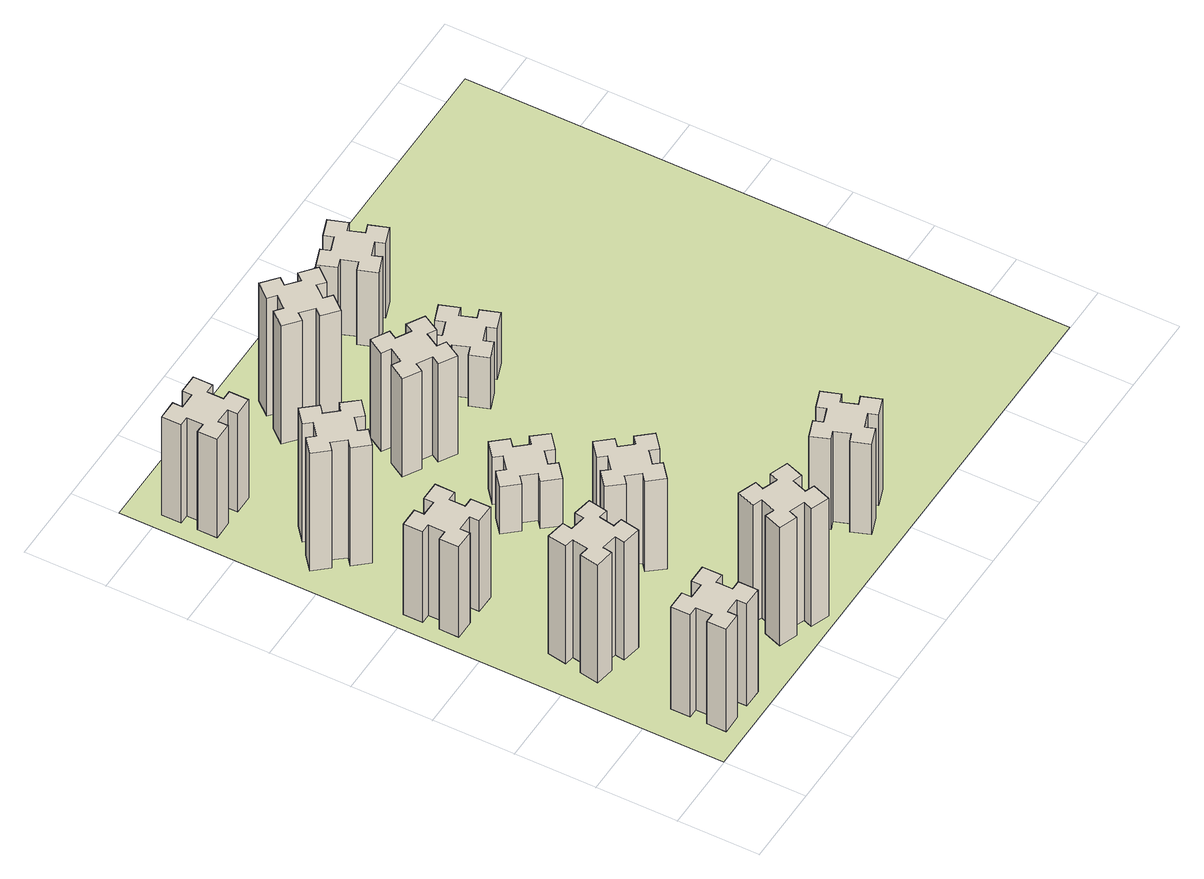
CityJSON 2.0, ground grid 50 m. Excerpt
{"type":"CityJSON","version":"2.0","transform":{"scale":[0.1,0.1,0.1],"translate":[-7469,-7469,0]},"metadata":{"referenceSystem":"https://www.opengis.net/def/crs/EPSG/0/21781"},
"CityObjects":{
"building1":{"type":"Building","attributes":{"class":"1000","function":"1000","usage":"1000","yearOfConstruction":2016,"roofType":"1000","measuredHeight":78,"storeysAboveGround":30,"storeysBelowGround":0},"geometry":[{"type":"Solid","lod":"1","boundaries":[[[[0,1,2,3,4,5,6,7,8,9,10,11,12,13,14,15,16,17,18,19]],[[17,16,20,21]],[[16,15,22,20]],[[15,14,23,22]],[[14,13,24,23]],[[13,12,25,24]],[[12,11,26,25]],[[11,10,27,26]],[[10,9,28,27]],[[9,8,29,28]],[[8,7,30,29]],[[7,6,31,30]],[[6,5,32,31]],[[5,4,33,32]],[[4,3,34,33]],[[3,2,35,34]],[[2,1,36,35]],[[1,0,37,36]],[[0,19,38,37]],[[19,18,39,38]],[[18,17,21,39]],[[24,25,26,27,28,29,30,31,32,33,34,35,36,37,38,39,21,20,22,23]]]]}]},
"building2":{"type":"Building","attributes":{"class":"1000","function":"1000","usage":"1000","yearOfConstruction":2016,"roofType":"1000","measuredHeight":90,"storeysAboveGround":30,"storeysBelowGround":0},"geometry":[{"type":"Solid","lod":"1","boundaries":[[[[40,41,42,43,44,45,46,47,48,49,50,51,52,53,54,55,56,57,58,59]],[[57,56,60,61]],[[56,55,62,60]],[[55,54,63,62]],[[54,53,64,63]],[[53,52,65,64]],[[52,51,66,65]],[[51,50,67,66]],[[50,49,68,67]],[[49,48,69,68]],[[48,47,70,69]],[[47,46,71,70]],[[46,45,72,71]],[[45,44,73,72]],[[44,43,74,73]],[[43,42,75,74]],[[42,41,76,75]],[[41,40,77,76]],[[40,59,78,77]],[[59,58,79,78]],[[58,57,61,79]],[[64,65,66,67,68,69,70,71,72,73,74,75,76,77,78,79,61,60,62,63]]]]}]},
"building3":{"type":"Building","attributes":{"class":"1000","function":"1000","usage":"1000","yearOfConstruction":2016,"roofType":"1000","measuredHeight":69,"storeysAboveGround":30,"storeysBelowGround":0},"geometry":[{"type":"Solid","lod":"1","boundaries":[[[[80,81,82,83,84,85,86,87,88,89,90,91,92,93,94,95,96,97,98,99]],[[97,96,100,101]],[[96,95,102,100]],[[95,94,103,102]],[[94,93,104,103]],[[93,92,105,104]],[[92,91,106,105]],[[91,90,107,106]],[[90,89,108,107]],[[89,88,109,108]],[[88,87,110,109]],[[87,86,111,110]],[[86,85,112,111]],[[85,84,113,112]],[[84,83,114,113]],[[83,82,115,114]],[[82,81,116,115]],[[81,80,117,116]],[[80,99,118,117]],[[99,98,119,118]],[[98,97,101,119]],[[104,105,106,107,108,109,110,111,112,113,114,115,116,117,118,119,101,100,102,103]]]]}]},
"building4":{"type":"Building","attributes":{"class":"1000","function":"1000","usage":"1000","yearOfConstruction":2016,"roofType":"1000","measuredHeight":90,"storeysAboveGround":30,"storeysBelowGround":0},"geometry":[{"type":"Solid","lod":"1","boundaries":[[[[120,121,122,123,124,125,126,127,128,129,130,131,132,133,134,135,136,137,138,139]],[[137,136,140,141]],[[136,135,142,140]],[[135,134,143,142]],[[134,133,144,143]],[[133,132,145,144]],[[132,131,146,145]],[[131,130,147,146]],[[130,129,148,147]],[[129,128,149,148]],[[128,127,150,149]],[[127,126,151,150]],[[126,125,152,151]],[[125,124,153,152]],[[124,123,154,153]],[[123,122,155,154]],[[122,121,156,155]],[[121,120,157,156]],[[120,139,158,157]],[[139,138,159,158]],[[138,137,141,159]],[[144,145,146,147,148,149,150,151,152,153,154,155,156,157,158,159,141,140,142,143]]]]}]},
"building5":{"type":"Building","attributes":{"class":"1000","function":"1000","usage":"1000","yearOfConstruction":2016,"roofType":"1000","measuredHeight":90,"storeysAboveGround":30,"storeysBelowGround":0},"geometry":[{"type":"Solid","lod":"1","boundaries":[[[[160,161,162,163,164,165,166,167,168,169,170,171,172,173,174,175,176,177,178,179]],[[177,176,180,181]],[[176,175,182,180]],[[175,174,183,182]],[[174,173,184,183]],[[173,172,185,184]],[[172,171,186,185]],[[171,170,187,186]],[[170,169,188,187]],[[169,168,189,188]],[[168,167,190,189]],[[167,166,191,190]],[[166,165,192,191]],[[165,164,193,192]],[[164,163,194,193]],[[163,162,195,194]],[[162,161,196,195]],[[161,160,197,196]],[[160,179,198,197]],[[179,178,199,198]],[[178,177,181,199]],[[184,185,186,187,188,189,190,191,192,193,194,195,196,197,198,199,181,180,182,183]]]]}]},
"building6":{"type":"Building","attributes":{"class":"1000","function":"1000","usage":"1000","yearOfConstruction":2016,"roofType":"1000","measuredHeight":75,"storeysAboveGround":30,"storeysBelowGround":0},"geometry":[{"type":"Solid","lod":"1","boundaries":[[[[200,201,202,203,204,205,206,207,208,209,210,211,212,213,214,215,216,217,218,219]],[[217,216,220,221]],[[216,215,222,220]],[[215,214,223,222]],[[214,213,224,223]],[[213,212,225,224]],[[212,211,226,225]],[[211,210,227,226]],[[210,209,228,227]],[[209,208,229,228]],[[208,207,230,229]],[[207,206,231,230]],[[206,205,232,231]],[[205,204,233,232]],[[204,203,234,233]],[[203,202,235,234]],[[202,201,236,235]],[[201,200,237,236]],[[200,219,238,237]],[[219,218,239,238]],[[218,217,221,239]],[[224,225,226,227,228,229,230,231,232,233,234,235,236,237,238,239,221,220,222,223]]]]}]},
"building7":{"type":"Building","attributes":{"class":"1000","function":"1000","usage":"1000","yearOfConstruction":2016,"roofType":"1000","measuredHeight":69,"storeysAboveGround":30,"storeysBelowGround":0},"geometry":[{"type":"Solid","lod":"1","boundaries":[[[[240,241,242,243,244,245,246,247,248,249,250,251,252,253,254,255,256,257,258,259]],[[257,256,260,261]],[[256,255,262,260]],[[255,254,263,262]],[[254,253,264,263]],[[253,252,265,264]],[[252,251,266,265]],[[251,250,267,266]],[[250,249,268,267]],[[249,248,269,268]],[[248,247,270,269]],[[247,246,271,270]],[[246,245,272,271]],[[245,244,273,272]],[[244,243,274,273]],[[243,242,275,274]],[[242,241,276,275]],[[241,240,277,276]],[[240,259,278,277]],[[259,258,279,278]],[[258,257,261,279]],[[264,265,266,267,268,269,270,271,272,273,274,275,276,277,278,279,261,260,262,263]]]]}]},
"building8":{"type":"Building","attributes":{"class":"1000","function":"1000","usage":"1000","yearOfConstruction":2016,"roofType":"1000","measuredHeight":36,"storeysAboveGround":30,"storeysBelowGround":0},"geometry":[{"type":"Solid","lod":"1","boundaries":[[[[280,281,282,283,284,285,286,287,288,289,290,291,292,293,294,295,296,297,298,299]],[[297,296,300,301]],[[296,295,302,300]],[[295,294,303,302]],[[294,293,304,303]],[[293,292,305,304]],[[292,291,306,305]],[[291,290,307,306]],[[290,289,308,307]],[[289,288,309,308]],[[288,287,310,309]],[[287,286,311,310]],[[286,285,312,311]],[[285,284,313,312]],[[284,283,314,313]],[[283,282,315,314]],[[282,281,316,315]],[[281,280,317,316]],[[280,299,318,317]],[[299,298,319,318]],[[298,297,301,319]],[[304,305,306,307,308,309,310,311,312,313,314,315,316,317,318,319,301,300,302,303]]]]}]},
"building9":{"type":"Building","attributes":{"class":"1000","function":"1000","usage":"1000","yearOfConstruction":2016,"roofType":"1000","measuredHeight":75,"storeysAboveGround":30,"storeysBelowGround":0},"geometry":[{"type":"Solid","lod":"1","boundaries":[[[[320,321,322,323,324,325,326,327,328,329,330,331,332,333,334,335,336,337,338,339]],[[337,336,340,341]],[[336,335,342,340]],[[335,334,343,342]],[[334,333,344,343]],[[333,332,345,344]],[[332,331,346,345]],[[331,330,347,346]],[[330,329,348,347]],[[329,328,349,348]],[[328,327,350,349]],[[327,326,351,350]],[[326,325,352,351]],[[325,324,353,352]],[[324,323,354,353]],[[323,322,355,354]],[[322,321,356,355]],[[321,320,357,356]],[[320,339,358,357]],[[339,338,359,358]],[[338,337,341,359]],[[344,345,346,347,348,349,350,351,352,353,354,355,356,357,358,359,341,340,342,343]]]]}]},
"building10":{"type":"Building","attributes":{"class":"1000","function":"1000","usage":"1000","yearOfConstruction":2016,"roofType":"1000","measuredHeight":69,"storeysAboveGround":30,"storeysBelowGround":0},"geometry":[{"type":"Solid","lod":"1","boundaries":[[[[360,361,362,363,364,365,366,367,368,369,370,371,372,373,374,375,376,377,378,379]],[[377,376,380,381]],[[376,375,382,380]],[[375,374,383,382]],[[374,373,384,383]],[[373,372,385,384]],[[372,371,386,385]],[[371,370,387,386]],[[370,369,388,387]],[[369,368,389,388]],[[368,367,390,389]],[[367,366,391,390]],[[366,365,392,391]],[[365,364,393,392]],[[364,363,394,393]],[[363,362,395,394]],[[362,361,396,395]],[[361,360,397,396]],[[360,379,398,397]],[[379,378,399,398]],[[378,377,381,399]],[[384,385,386,387,388,389,390,391,392,393,394,395,396,397,398,399,381,380,382,383]]]]}]},
"building11":{"type":"Building","attributes":{"class":"1000","function":"1000","usage":"1000","yearOfConstruction":2016,"roofType":"1000","measuredHeight":90,"storeysAboveGround":30,"storeysBelowGround":0},"geometry":[{"type":"Solid","lod":"1","boundaries":[[[[400,401,402,403,404,405,406,407,408,409,410,411,412,413,414,415,416,417,418,419]],[[417,416,420,421]],[[416,415,422,420]],[[415,414,423,422]],[[414,413,424,423]],[[413,412,425,424]],[[412,411,426,425]],[[411,410,427,426]],[[410,409,428,427]],[[409,408,429,428]],[[408,407,430,429]],[[407,406,431,430]],[[406,405,432,431]],[[405,404,433,432]],[[404,403,434,433]],[[403,402,435,434]],[[402,401,436,435]],[[401,400,437,436]],[[400,419,438,437]],[[419,418,439,438]],[[418,417,421,439]],[[424,425,426,427,428,429,430,431,432,433,434,435,436,437,438,439,421,420,422,423]]]]}]},
"building12":{"type":"Building","attributes":{"class":"1000","function":"1000","usage":"1000","yearOfConstruction":2016,"roofType":"1000","measuredHeight":39,"storeysAboveGround":30,"storeysBelowGround":0},"geometry":[{"type":"Solid","lod":"1","boundaries":[[[[440,441,442,443,444,445,446,447,448,449,450,451,452,453,454,455,456,457,458,459]],[[457,456,460,461]],[[456,455,462,460]],[[455,454,463,462]],[[454,453,464,463]],[[453,452,465,464]],[[452,451,466,465]],[[451,450,467,466]],[[450,449,468,467]],[[449,448,469,468]],[[448,447,470,469]],[[447,446,471,470]],[[446,445,472,471]],[[445,444,473,472]],[[444,443,474,473]],[[443,442,475,474]],[[442,441,476,475]],[[441,440,477,476]],[[440,459,478,477]],[[459,458,479,478]],[[458,457,461,479]],[[464,465,466,467,468,469,470,471,472,473,474,475,476,477,478,479,461,460,462,463]]]]}]},
"building13":{"type":"Building","attributes":{"class":"1000","function":"1000","usage":"1000","yearOfConstruction":2016,"roofType":"1000","measuredHeight":57,"storeysAboveGround":30,"storeysBelowGround":0},"geometry":[{"type":"Solid","lod":"1","boundaries":[[[[480,481,482,483,484,485,486,487,488,489,490,491,492,493,494,495,496,497,498,499]],[[497,496,500,501]],[[496,495,502,500]],[[495,494,503,502]],[[494,493,504,503]],[[493,492,505,504]],[[492,491,506,505]],[[491,490,507,506]],[[490,489,508,507]],[[489,488,509,508]],[[488,487,510,509]],[[487,486,511,510]],[[486,485,512,511]],[[485,484,513,512]],[[484,483,514,513]],[[483,482,515,514]],[[482,481,516,515]],[[481,480,517,516]],[[480,499,518,517]],[[499,498,519,518]],[[498,497,501,519]],[[504,505,506,507,508,509,510,511,512,513,514,515,516,517,518,519,501,500,502,503]]]]}]},
"landuse1":{"type":"LandUse","attributes":{"name":"plot1","function":"1010"},"geometry":[{"type":"MultiSurface","lod":"1","boundaries":[[[520,521,522,523]]]}]}
},
"vertices":[
[265,325,0],[265,225,0],[205,225,0],[205,105,0],[325,105,0],[325,165,0],[425,165,0],[425,105,0],[545,105,0],[545,225,0],[485,225,0],[485,325,0],[545,325,0],[545,445,0],[425,445,0],[425,385,0],[325,385,0],[325,445,0],[205,445,0],[205,325,0],[325,385,780],[325,445,780],[425,385,780],[425,445,780],[545,445,780],[545,325,780],[485,325,780],[485,225,780],[545,225,780],[545,105,780],[425,105,780],[425,165,780],[325,165,780],[325,105,780],[205,105,780],[205,225,780],[265,225,780],[265,325,780],[205,325,780],[205,445,780],
[475,947,0],[492,1045,0],[551,1035,0],[572,1153,0],[454,1174,0],[444,1115,0],[345,1132,0],[356,1191,0],[237,1212,0],[217,1094,0],[276,1084,0],[258,985,0],[199,996,0],[178,877,0],[297,857,0],[307,916,0],[405,898,0],[395,839,0],[513,818,0],[534,937,0],[405,898,900],[395,839,900],[307,916,900],[297,857,900],[178,877,900],[199,996,900],[258,985,900],[276,1084,900],[217,1094,900],[237,1212,900],[356,1191,900],[345,1132,900],[444,1115,900],[454,1174,900],[572,1153,900],[551,1035,900],[492,1045,900],[475,947,900],[534,937,900],[513,818,900],
[325,1965,0],[225,1965,0],[225,2025,0],[105,2025,0],[105,1905,0],[165,1905,0],[165,1805,0],[105,1805,0],[105,1685,0],[225,1685,0],[225,1745,0],[325,1745,0],[325,1685,0],[445,1685,0],[445,1805,0],[385,1805,0],[385,1905,0],[445,1905,0],[445,2025,0],[325,2025,0],[385,1905,690],[445,1905,690],[385,1805,690],[445,1805,690],[445,1685,690],[325,1685,690],[325,1745,690],[225,1745,690],[225,1685,690],[105,1685,690],[105,1805,690],[165,1805,690],[165,1905,690],[105,1905,690],[105,2025,690],[225,2025,690],[225,1965,690],[325,1965,690],[325,2025,690],[445,2025,690],
[492,2628,0],[427,2704,0],[473,2743,0],[396,2835,0],[304,2758,0],[343,2712,0],[266,2647,0],[228,2693,0],[136,2616,0],[213,2524,0],[259,2563,0],[323,2486,0],[277,2448,0],[354,2356,0],[446,2433,0],[408,2479,0],[484,2543,0],[523,2497,0],[615,2574,0],[538,2666,0],[484,2543,900],[523,2497,900],[408,2479,900],[446,2433,900],[354,2356,900],[277,2448,900],[323,2486,900],[259,2563,900],[213,2524,900],[136,2616,900],[228,2693,900],[266,2647,900],[343,2712,900],[304,2758,900],[396,2835,900],[473,2743,900],[427,2704,900],[492,2628,900],[538,2666,900],[615,2574,900],
[1029,360,0],[995,266,0],[939,287,0],[897,174,0],[1010,133,0],[1031,189,0],[1125,155,0],[1104,99,0],[1217,57,0],[1258,170,0],[1202,191,0],[1236,285,0],[1292,264,0],[1333,377,0],[1220,418,0],[1200,362,0],[1106,396,0],[1127,452,0],[1014,493,0],[973,380,0],[1106,396,900],[1127,452,900],[1200,362,900],[1220,418,900],[1333,377,900],[1292,264,900],[1236,285,900],[1202,191,900],[1258,170,900],[1217,57,900],[1104,99,900],[1125,155,900],[1031,189,900],[1010,133,900],[897,174,900],[939,287,900],[995,266,900],[1029,360,900],[973,380,900],[1014,493,900],
[225,3225,0],[325,3225,0],[325,3165,0],[445,3165,0],[445,3285,0],[385,3285,0],[385,3385,0],[445,3385,0],[445,3505,0],[325,3505,0],[325,3445,0],[225,3445,0],[225,3505,0],[105,3505,0],[105,3385,0],[165,3385,0],[165,3285,0],[105,3285,0],[105,3165,0],[225,3165,0],[165,3285,750],[105,3285,750],[165,3385,750],[105,3385,750],[105,3505,750],[225,3505,750],[225,3445,750],[325,3445,750],[325,3505,750],[445,3505,750],[445,3385,750],[385,3385,750],[385,3285,750],[445,3285,750],[445,3165,750],[325,3165,750],[325,3225,750],[225,3225,750],[225,3165,750],[105,3165,750],
[1083,1332,0],[1006,1267,0],[968,1313,0],[876,1236,0],[953,1144,0],[999,1183,0],[1063,1106,0],[1017,1068,0],[1094,976,0],[1186,1053,0],[1148,1099,0],[1224,1163,0],[1263,1117,0],[1355,1194,0],[1278,1286,0],[1232,1248,0],[1167,1324,0],[1213,1363,0],[1136,1455,0],[1044,1378,0],[1167,1324,690],[1213,1363,690],[1232,1248,690],[1278,1286,690],[1355,1194,690],[1263,1117,690],[1224,1163,690],[1148,1099,690],[1186,1053,690],[1094,976,690],[1017,1068,690],[1063,1106,690],[999,1183,690],[953,1144,690],[876,1236,690],[968,1313,690],[1006,1267,690],[1083,1332,690],[1044,1378,690],[1136,1455,690],
[1083,1972,0],[1006,1907,0],[968,1953,0],[876,1876,0],[953,1784,0],[999,1823,0],[1063,1746,0],[1017,1708,0],[1094,1616,0],[1186,1693,0],[1148,1739,0],[1224,1803,0],[1263,1757,0],[1355,1834,0],[1278,1926,0],[1232,1888,0],[1167,1964,0],[1213,2003,0],[1136,2095,0],[1044,2018,0],[1167,1964,360],[1213,2003,360],[1232,1888,360],[1278,1926,360],[1355,1834,360],[1263,1757,360],[1224,1803,360],[1148,1739,360],[1186,1693,360],[1094,1616,360],[1017,1708,360],[1063,1746,360],[999,1823,360],[953,1784,360],[876,1876,360],[968,1953,360],[1006,1907,360],[1083,1972,360],[1044,2018,360],[1136,2095,360],
[1314,2666,0],[1227,2716,0],[1257,2768,0],[1153,2828,0],[1093,2724,0],[1145,2694,0],[1095,2607,0],[1043,2637,0],[983,2533,0],[1087,2473,0],[1117,2525,0],[1204,2475,0],[1174,2423,0],[1278,2363,0],[1338,2467,0],[1286,2497,0],[1336,2584,0],[1388,2554,0],[1448,2658,0],[1344,2718,0],[1336,2584,750],[1388,2554,750],[1286,2497,750],[1338,2467,750],[1278,2363,750],[1174,2423,750],[1204,2475,750],[1117,2525,750],[1087,2473,750],[983,2533,750],[1043,2637,750],[1095,2607,750],[1145,2694,750],[1093,2724,750],[1153,2828,750],[1257,2768,750],[1227,2716,750],[1314,2666,750],[1344,2718,750],[1448,2658,750],
[1835,385,0],[1869,291,0],[1813,270,0],[1854,157,0],[1967,199,0],[1946,255,0],[2040,289,0],[2060,233,0],[2173,274,0],[2132,387,0],[2076,366,0],[2042,460,0],[2098,480,0],[2057,593,0],[1944,552,0],[1965,496,0],[1871,462,0],[1850,518,0],[1737,477,0],[1779,364,0],[1871,462,690],[1850,518,690],[1965,496,690],[1944,552,690],[2057,593,690],[2098,480,690],[2042,460,690],[2076,366,690],[2132,387,690],[2173,274,690],[2060,233,690],[2040,289,690],[1946,255,690],[1967,199,690],[1854,157,690],[1813,270,690],[1869,291,690],[1835,385,690],[1779,364,690],[1737,477,690],
[1006,3183,0],[1083,3119,0],[1044,3073,0],[1136,2996,0],[1213,3088,0],[1167,3126,0],[1232,3203,0],[1278,3164,0],[1355,3256,0],[1263,3333,0],[1224,3287,0],[1148,3352,0],[1186,3398,0],[1094,3475,0],[1017,3383,0],[1063,3344,0],[999,3268,0],[953,3306,0],[876,3214,0],[968,3137,0],[999,3268,900],[953,3306,900],[1063,3344,900],[1017,3383,900],[1094,3475,900],[1186,3398,900],[1148,3352,900],[1224,3287,900],[1263,3333,900],[1355,3256,900],[1278,3164,900],[1232,3203,900],[1167,3126,900],[1213,3088,900],[1136,2996,900],[1044,3073,900],[1083,3119,900],[1006,3183,900],[968,3137,900],[876,3214,900],
[1876,2586,0],[1842,2680,0],[1898,2700,0],[1857,2813,0],[1744,2772,0],[1765,2716,0],[1671,2682,0],[1650,2738,0],[1537,2697,0],[1579,2584,0],[1635,2605,0],[1669,2511,0],[1613,2490,0],[1654,2377,0],[1767,2419,0],[1746,2475,0],[1840,2509,0],[1860,2453,0],[1973,2494,0],[1932,2607,0],[1840,2509,390],[1860,2453,390],[1746,2475,390],[1767,2419,390],[1654,2377,390],[1613,2490,390],[1669,2511,390],[1635,2605,390],[1579,2584,390],[1537,2697,390],[1650,2738,390],[1671,2682,390],[1765,2716,390],[1744,2772,390],[1857,2813,390],[1898,2700,390],[1842,2680,390],[1876,2586,390],[1932,2607,390],[1973,2494,390],
[1846,3215,0],[1940,3249,0],[1960,3193,0],[2073,3234,0],[2032,3347,0],[1976,3326,0],[1942,3420,0],[1998,3440,0],[1957,3553,0],[1844,3512,0],[1865,3456,0],[1771,3422,0],[1750,3478,0],[1637,3437,0],[1679,3324,0],[1735,3345,0],[1769,3251,0],[1713,3230,0],[1754,3117,0],[1867,3159,0],[1769,3251,570],[1713,3230,570],[1735,3345,570],[1679,3324,570],[1637,3437,570],[1750,3478,570],[1771,3422,570],[1865,3456,570],[1844,3512,570],[1957,3553,570],[1998,3440,570],[1942,3420,570],[1976,3326,570],[2032,3347,570],[2073,3234,570],[1960,3193,570],[1940,3249,570],[1846,3215,570],[1867,3159,570],[1754,3117,570],
[5,3705,0],[3705,3705,0],[3705,5,0],[5,5,0]
]}
